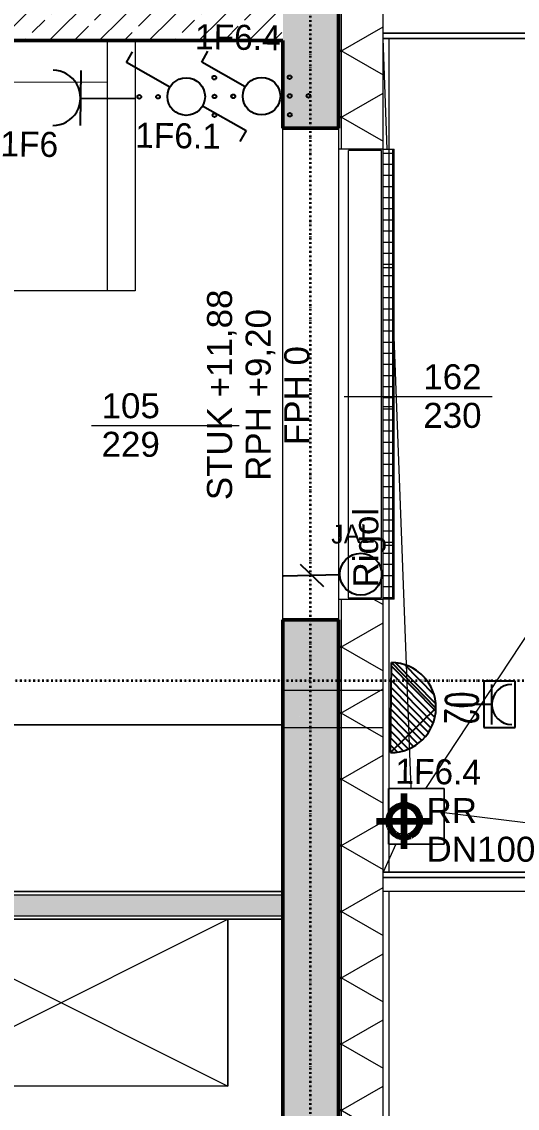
# Model space of a CAD drawing. Header units: metres. Extents: x -17679 to 22565, y -12299 to 33430.
# Drawn here: x 11076 to 12857, y 2482 to 6393 of the extents above; entities that cross this region are included whole.
import ezdxf
from ezdxf.enums import TextEntityAlignment as Align

# ---------------------------------------------------------------- set-up
doc = ezdxf.new("R2010")
doc.units = ezdxf.units.M
doc.linetypes.add('Strich Punkt Mittel', pattern=[0.015875, 0.00635, -0.004763, 0, -0.004763])
doc.linetypes.add('Verdeckt', pattern=[0.003, 0.002, -0.001])
doc.layers.get('0').update_dxf_attribs({"color": 252})
for name, color, linetype, lineweight in [('A-DETL-GENF_', 92, 'Continuous', 13), ('A-DETL-MBND', 5, 'Continuous', 5), ('A-FLOR-HRAL', 11, 'Continuous', 5), ('A-GLAZ-IDEN_', 152, 'Continuous', 9), ('A_Decken', 8, 'Continuous', 13), ('A_Durchbruch', 7, 'Verdeckt', 5), ('A_Gelaender', 7, 'Continuous', 13), ('A_Moebel', 6, 'Continuous', 13), ('A_Raeume', 7, 'Continuous', 13), ('A_Raeume_', 7, 'Continuous', 5), ('A_Raster_', 1, 'Continuous', 9), ('A_Waende', 7, 'Continuous', 13), ('M-EQPM-IDEN_', 50, 'Continuous', 9), ('P-PIPE', 3, 'Continuous', 5), ('P-PIPE-CNTR', 3, 'Continuous', 5), ('P-PIPE-IDEN_', 2, 'Continuous', 9)]:
    doc.layers.add(name, color=color, linetype=linetype, lineweight=lineweight)
for name, color, linetype, true_color in [('E_Beleuchtungstyp', 30, 'Continuous', 0xf1780e), ('E_Steckdose+Schalter', 150, 'Continuous', 0x0b6cf4), ('ET_LEGENDE - Wohnung$0$810_AV_LE____T', 30, 'Continuous', 0xff870f)]:
    doc.layers.add(name, color=color, linetype=linetype, true_color=true_color)
doc.layers.add('ET_LEGENDE - Wohnung$0$800_KO_HI____L', color=130, linetype='Continuous')
doc.styles.add('Arial_2', font='arial.ttf', dxfattribs={"height": 0.09})
doc.styles.add('ET_LEGENDE - Wohnung$0$ROMANS', font='romans.shx', dxfattribs={"width": 0.6})
pattern_1 = [(45, (0, 0), (-0.08980256, 0.08980256), []), (45, (0.0898, 0), (-0.08980256, 0.08980256), [0.0635, -0.03175])]

# ---------------------------------------------------------------- blocks, each defined once
blk = doc.blocks.new('*U533')
for p, q in [((25, 43.3), (91.7, 158.8)), ((91.7, 158.8), (120.5, 142.1)), ((-25, -43.3), (-91.7, -158.8)), ((-91.7, -158.8), (-120.5, -142.1))]:
    blk.add_line(p, q)
blk.add_circle((0, 0), 50)
at = {"layer": 'ET_LEGENDE - Wohnung$0$800_KO_HI____L'}
for centre in [(0, 125), (0, 75), (-50, -75), (0, -75), (50, -75), (0, -125)]:
    blk.add_circle(centre, 5, dxfattribs=at)
at = {"style": 'ET_LEGENDE - Wohnung$0$ROMANS', "width": 0.6, "flags": 1}
for tag, p in [('RAUMBUCHNUMMER', (-0.2, -465.7)), ('ANLAGE', (-0.2, -615.7))]:
    blk.add_attdef(tag, text='', height=100, dxfattribs=at).set_placement(p, align=Align.MIDDLE)
for tag, p in [('TEILANLAGE_NR', (-0.2, -765.7)), ('KOMPONENTE', (-0.2, -915.7)), ('KOMPONENTE_NR', (-0.2, -1065.7)), ('BEZEICHNUNG', (-0.2, -1215.7)), ('TYP', (-0.2, -1365.7)), ('HERSTELLER', (-0.2, -1515.7)), ('MODEL', (-0.2, -1665.7)), ('LEISTUNG_MAX', (-0.2, -1815.7)), ('SPEZIFISCH_1', (-0.2, -1965.7)), ('SPEZIFISCH_2', (-0.2, -2115.7)), ('SPEZIFISCH_3', (-0.2, -2265.7)), ('SPEZIFISCH_4', (-0.2, -2415.7)), ('SPEZIFISCH_5', (-0.2, -2565.7)), ('GEWERKE_CODE', (-0.2, -2715.7)), ('LV_POS', (-0.2, -2865.7)), ('ZAEHLER', (-0.2, -3015.7)), ('PLATZHALTER_1', (-0.2, -3165.7)), ('PLATZHALTER_2', (-0.2, -3315.7)), ('PLATZHALTER_3', (-0.2, -3465.7)), ('JOBLISTE_VDMA', (-0.2, -3615.7)), ('ET_SPEZIFISCH_1', (-0.2, -3765.7)), ('ET_SPEZIFISCH_2', (-0.2, -3915.7)), ('ET_SPEZIFISCH_3', (-0.2, -4065.7)), ('ET_SPEZIFISCH_4', (-0.2, -4215.7)), ('ET_SPEZIFISCH_5', (-0.2, -4365.7)), ('ET_SPEZIFISCH_6', (-0.2, -4515.7)), ('ET_SPEZIFISCH_7', (-0.2, -4665.7))]:
    blk.add_attdef(tag, text='', height=100, dxfattribs=at).set_placement(p, align=Align.MIDDLE_CENTER)
blk = doc.blocks.new('*U553')
for p, q in [((62.5, 0), (-62.5, 0)), ((0, 0), (0, -125))]:
    blk.add_line(p, q)
blk.add_arc((0, 62.5), 62.5, 180, 0)
at = {"style": 'ET_LEGENDE - Wohnung$0$ROMANS', "width": 0.8, "flags": 1}
for tag, p in [('RAUMBUCHNUMMER', (0, -425)), ('ANLAGE', (0, -595.4)), ('TEILANLAGE_NR', (0, -755.5)), ('KOMPONENTE', (0, -901.3)), ('KOMPONENTE_NR', (0, -1063.3)), ('BEZEICHNUNG', (0, -1205.6)), ('TYP', (0, -1346.7)), ('HERSTELLER', (0, -1514.1)), ('MODEL', (0, -1677.3)), ('LEISTUNG_MAX', (0, -1851.5)), ('SPEZIFISCH_1', (0, -2012.8)), ('SPEZIFISCH_2', (0, -2200)), ('SPEZIFISCH_3', (0, -2374.2)), ('SPEZIFISCH_4', (0, -2548.5)), ('SPEZIFISCH_5', (0, -2722.7)), ('GEWERKE_CODE', (0, -2897)), ('LV_POS', (0, -3071.2)), ('ZAEHLER', (0, -3245.5)), ('PLATZHALTER_1', (0, -3419.7)), ('PLATZHALTER_2', (0, -3594)), ('PLATZHALTER_3', (0, -3768.2)), ('JOBLISTE_VDMA', (0, -3942.5)), ('ET_SPEZIFISCH_1', (0, -4116.7)), ('ET_SPEZIFISCH_2', (0, -4291)), ('ET_SPEZIFISCH_3', (0, -4465.2)), ('ET_SPEZIFISCH_4', (0, -4639.5)), ('ET_SPEZIFISCH_5', (0, -4813.7)), ('ET_SPEZIFISCH_6', (0, -4988)), ('ET_SPEZIFISCH_7', (0, -5162.2))]:
    blk.add_attdef(tag, text='', height=100, dxfattribs=at).set_placement(p, align=Align.MIDDLE)
blk = doc.blocks.new('*U541')
blk.add_line((0, 65), (0, 240))
at = {"linetype": 'Continuous', "ltscale": 0.125}
blk.add_line((35.4, 187.9), (-35.4, 117.1), dxfattribs=at)
blk.add_circle((0, 0), 65)
at = {"style": 'ET_LEGENDE - Wohnung$0$ROMANS', "width": 0.6, "flags": 1}
for tag, p in [('RAUMBUCHNUMMER', (0, -400)), ('ANLAGE', (0, -550))]:
    blk.add_attdef(tag, text='', height=100, dxfattribs=at).set_placement(p, align=Align.MIDDLE)
for tag, p in [('TEILANLAGE_NR', (0, -700)), ('KOMPONENTE', (0, -850)), ('KOMPONENTE_NR', (0, -1000)), ('BEZEICHNUNG', (0, -1150)), ('TYP', (0, -1300)), ('HERSTELLER', (0, -1450)), ('MODEL', (0, -1600)), ('LEISTUNG_MAX', (0, -1750)), ('SPEZIFISCH_1', (0, -1900)), ('SPEZIFISCH_2', (0, -2050)), ('SPEZIFISCH_3', (0, -2200)), ('SPEZIFISCH_4', (0, -2350)), ('SPEZIFISCH_5', (0, -2500)), ('GEWERKE_CODE', (0, -2650)), ('LV_POS', (0, -2800)), ('ZAEHLER', (0, -2950)), ('PLATZHALTER_1', (0, -3100)), ('PLATZHALTER_2', (0, -3250)), ('PLATZHALTER_3', (0, -3400)), ('JOBLISTE_VDMA', (0, -3550)), ('ET_SPEZIFISCH_1', (0, -3700)), ('ET_SPEZIFISCH_2', (0, -3850)), ('ET_SPEZIFISCH_3', (0, -4000)), ('ET_SPEZIFISCH_4', (0, -4150)), ('ET_SPEZIFISCH_5', (0, -4300)), ('ET_SPEZIFISCH_6', (0, -4450)), ('ET_SPEZIFISCH_7', (0, -4600))]:
    blk.add_attdef(tag, text='', height=100, dxfattribs=at).set_placement(p, align=Align.MIDDLE_CENTER)
blk = doc.blocks.new('*U534')
for p, q in [((25, 43.3), (91.7, 158.8)), ((91.7, 158.8), (120.5, 142.1))]:
    blk.add_line(p, q)
blk.add_circle((0, 0), 50)
at = {"layer": 'ET_LEGENDE - Wohnung$0$800_KO_HI____L'}
for centre in [(0, 125), (0, 75), (-50, -75), (0, -75), (50, -75), (0, -125)]:
    blk.add_circle(centre, 5, dxfattribs=at)
at = {"style": 'ET_LEGENDE - Wohnung$0$ROMANS', "width": 0.6, "flags": 1}
for tag, p in [('RAUMBUCHNUMMER', (-0.2, -465.7)), ('ANLAGE', (-0.2, -615.7))]:
    blk.add_attdef(tag, text='', height=100, dxfattribs=at).set_placement(p, align=Align.MIDDLE)
for tag, p in [('TEILANLAGE_NR', (-0.2, -765.7)), ('KOMPONENTE', (-0.2, -915.7)), ('KOMPONENTE_NR', (-0.2, -1065.7)), ('BEZEICHNUNG', (-0.2, -1215.7)), ('TYP', (-0.2, -1365.7)), ('HERSTELLER', (-0.2, -1515.7)), ('MODEL', (-0.2, -1665.7)), ('LEISTUNG_MAX', (-0.2, -1815.7)), ('SPEZIFISCH_1', (-0.2, -1965.7)), ('SPEZIFISCH_2', (-0.2, -2115.7)), ('SPEZIFISCH_3', (-0.2, -2265.7)), ('SPEZIFISCH_4', (-0.2, -2415.7)), ('SPEZIFISCH_5', (-0.2, -2565.7)), ('GEWERKE_CODE', (-0.2, -2715.7)), ('LV_POS', (-0.2, -2865.7)), ('ZAEHLER', (-0.2, -3015.7)), ('PLATZHALTER_1', (-0.2, -3165.7)), ('PLATZHALTER_2', (-0.2, -3315.7)), ('PLATZHALTER_3', (-0.2, -3465.7)), ('JOBLISTE_VDMA', (-0.2, -3615.7)), ('ET_SPEZIFISCH_1', (-0.2, -3765.7)), ('ET_SPEZIFISCH_2', (-0.2, -3915.7)), ('ET_SPEZIFISCH_3', (-0.2, -4065.7)), ('ET_SPEZIFISCH_4', (-0.2, -4215.7)), ('ET_SPEZIFISCH_5', (-0.2, -4365.7)), ('ET_SPEZIFISCH_6', (-0.2, -4515.7)), ('ET_SPEZIFISCH_7', (-0.2, -4665.7))]:
    blk.add_attdef(tag, text='', height=100, dxfattribs=at).set_placement(p, align=Align.MIDDLE_CENTER)
blk = doc.blocks.new('*U545')
h = blk.add_hatch()
h.set_pattern_fill('ANSI31', color=256, scale=5, style=0)
edge = h.paths.add_edge_path()
edge.add_arc((0, 0), 140, 0, 180)
edge.add_line((-140, 0), (140, 0))
at = {"color": 7}
for p, q in [((0, 140), (-140, 0)), ((0, 140), (140, 0)), ((140, 0), (-140, 0))]:
    blk.add_line(p, q, dxfattribs=at)
blk.add_line((0, 0), (0, 0))
blk.add_arc((0, 0), 140, 0, 180, dxfattribs=at)
at = {"style": 'ET_LEGENDE - Wohnung$0$ROMANS', "width": 0.6, "flags": 1}
for tag, p in [('RAUMBUCHNUMMER', (1420.4, 2381.2)), ('ANLAGE', (1420.4, 2231.2))]:
    blk.add_attdef(tag, text='', height=100, dxfattribs=at).set_placement(p, align=Align.MIDDLE)
for tag, p in [('TEILANLAGE_NR', (1420.4, 2081.2)), ('KOMPONENTE', (1420.4, 1931.2)), ('KOMPONENTE_NR', (1420.4, 1781.2)), ('BEZEICHNUNG', (1420.4, 1631.2)), ('TYP', (1420.4, 1481.2)), ('HERSTELLER', (1420.4, 1331.2)), ('MODEL', (1420.4, 1181.2)), ('LEISTUNG_MAX', (1420.4, 1031.2)), ('SPEZIFISCH_1', (1420.4, 881.2)), ('SPEZIFISCH_2', (1420.4, 731.2)), ('SPEZIFISCH_3', (1420.4, 581.2)), ('SPEZIFISCH_4', (1420.4, 431.2)), ('SPEZIFISCH_5', (1420.4, 281.2)), ('GEWERKE_CODE', (1420.4, 131.2)), ('LV_POS', (1420.4, -18.8)), ('ZAEHLER', (1420.4, -168.8)), ('PLATZHALTER_1', (1420.4, -318.8)), ('PLATZHALTER_2', (1420.4, -468.8)), ('PLATZHALTER_3', (1420.4, -618.8)), ('JOBLISTE_VDMA', (1420.4, -768.8)), ('ET_SPEZIFISCH_1', (1420.4, -918.8)), ('ET_SPEZIFISCH_2', (1420.4, -1068.8)), ('ET_SPEZIFISCH_3', (1420.4, -1218.8)), ('ET_SPEZIFISCH_4', (1420.4, -1368.8)), ('ET_SPEZIFISCH_5', (1420.4, -1518.8)), ('ET_SPEZIFISCH_6', (1420.4, -1668.8)), ('ET_SPEZIFISCH_7', (1420.4, -1818.8))]:
    blk.add_attdef(tag, text='', height=100, dxfattribs=at).set_placement(p, align=Align.MIDDLE_CENTER)
at = {"layer": 'ET_LEGENDE - Wohnung$0$810_AV_LE____T', "style": 'ET_LEGENDE - Wohnung$0$ROMANS', "width": 0.6}
blk.add_attdef('NAME', text='', height=100, dxfattribs=at).set_placement((0, 140), align=Align.BOTTOM_CENTER)
blk = doc.blocks.new('*U557')
for p, q in [((71.8, 72.9), (-72.6, 72.9)), ((-72.6, 72.9), (-72.6, -25.1)), ((71.8, -25.1), (71.8, 72.9)), ((62.5, 0), (-62.5, 0)), ((0, 0), (0, -125)), ((-72.6, -25.1), (71.8, -25.1))]:
    blk.add_line(p, q)
blk.add_arc((0, 62.5), 62.5, 180, 0)
at = {"style": 'ET_LEGENDE - Wohnung$0$ROMANS', "width": 0.8, "flags": 1}
for tag, p in [('RAUMBUCHNUMMER', (0, -425)), ('ANLAGE', (0, -595.4)), ('TEILANLAGE_NR', (0, -755.5)), ('KOMPONENTE', (0, -901.3)), ('KOMPONENTE_NR', (0, -1063.3)), ('BEZEICHNUNG', (0, -1205.6)), ('TYP', (0, -1346.7)), ('HERSTELLER', (0, -1514.1)), ('MODEL', (0, -1677.3)), ('LEISTUNG_MAX', (0, -1851.5)), ('SPEZIFISCH_1', (0, -2012.8)), ('SPEZIFISCH_2', (0, -2200)), ('SPEZIFISCH_3', (0, -2374.2)), ('SPEZIFISCH_4', (0, -2548.5)), ('SPEZIFISCH_5', (0, -2722.7)), ('GEWERKE_CODE', (0, -2897)), ('LV_POS', (0, -3071.2)), ('ZAEHLER', (0, -3245.5)), ('PLATZHALTER_1', (0, -3419.7)), ('PLATZHALTER_2', (0, -3594)), ('PLATZHALTER_3', (0, -3768.2)), ('JOBLISTE_VDMA', (0, -3942.5))]:
    blk.add_attdef(tag, text='', height=100, dxfattribs=at).set_placement(p, align=Align.MIDDLE)
blk = doc.blocks.new('Geländer - Geländer-3753781-263_PP_03DG_BT2')
at = {"layer": 'A_Gelaender', "lineweight": 5}
for p, q in [((-10.397, 72.0963), (-8.6158, 71.3533)), ((-9.7707, 68.5845), (-11.5519, 69.3275))]:
    blk.add_line(p, q, dxfattribs=at)
blk = doc.blocks.new('Typ des oberen Holms - Oberer Geländerholm_Innen_-3754033-263_PP_03DG_BT2')
at = {"layer": 'A_Gelaender', "lineweight": 5}
for p, q in [((-8.5896, 71.364), (-10.3893, 72.1147)), ((-11.5596, 69.309), (-9.7599, 68.5583)), ((-9.733, 68.4929), (-11.5789, 69.2629))]:
    blk.add_line(p, q, dxfattribs=at)
blk = doc.blocks.new('Typ des oberen Holms - Oberer Geländerholm_Innen_-V6-263_PP_03DG_BT2')
at = {"layer": 'A_Gelaender', "lineweight": 5}
for p, q in [((-10.3893, 72.1147), (-8.5896, 71.364)), ((-9.7599, 68.5583), (-11.5596, 69.309)), ((-9.733, 68.4929), (-11.5789, 69.2629))]:
    blk.add_line(p, q, dxfattribs=at)
blk = doc.blocks.new('Moeb_Sofa - Sofa 220x90-3798868-263_PP_03DG_BT2')
at = {"layer": 'A_Moebel', "color": 8}
for p, q in [((-1.1, 0.45), (1.1, 0.45)), ((-1.1, -0.45), (-1.1, 0.45)), ((-1, -0.45), (-1, 0.45)), ((-0.3333, -0.3), (-0.3333, 0.45)), ((0.3333, -0.3), (0.3333, 0.45)), ((1, -0.45), (1, 0.45)), ((1.1, 0.45), (1.1, -0.45)), ((-1, -0.3), (1, -0.3))]:
    blk.add_line(p, q, dxfattribs=at)
blk = doc.blocks.new('Moeb_Schrank - Schrank_2m_60cm-V19-263_PP_03DG_BT2')
at = {"layer": 'A_Moebel', "color": 8}
for p, q in [((0, 0), (1.2, -0.6)), ((0, -0.6), (1.2, 0)), ((1.2, 0), (0, 0)), ((0, 0), (0, -0.6)), ((0, -0.6), (0, 0)), ((0, 0), (1.2, 0)), ((1.2, -0.6), (1.2, 0)), ((1.2, 0), (1.2, -0.6)), ((0, -0.6), (1.2, -0.6)), ((1.2, -0.6), (0, -0.6))]:
    blk.add_line(p, q, dxfattribs=at)
blk = doc.blocks.new('Moeb_Schrank - Sideboard_50cm-3853738-263_PP_03DG_BT2')
at = {"layer": 'A_Moebel', "color": 8}
for p, q in [((3.7844, 0.6), (0, 0.6)), ((0, 0.6), (0, 0)), ((0, 0), (0, 0.6)), ((0, 0.6), (3.7844, 0.6)), ((3.7844, 0.6), (3.7844, 0)), ((3.7844, 0), (0, 0))]:
    blk.add_line(p, q, dxfattribs=at)
blk = doc.blocks.new('HLS_Rigol - 20x8cm-9179598-263_PP_03DG_BT2')
at = {"layer": 'A-DETL-MBND'}
h = blk.add_hatch(dxfattribs=at)
h.set_pattern_fill('FP_100', color=256, style=0, pattern_type=2)
h.set_pattern_definition([(270, (0, 0.6096), (0.04, 0), [])])
h.paths.add_polyline_path([(0, -0.095), (1.62, -0.095), (1.62, -0.0596), (0, -0.0597), (0, -0.0935)])
for p, q in [((0, -0.095), (0, -0.0596)), ((1.62, -0.0596), (1.62, -0.095)), ((0, -0.095), (1.62, -0.095)), ((0, -0.097), (0, -0.095)), ((0, -0.1), (0, -0.097)), ((0, -0.097), (1.62, -0.097)), ((0, -0.1), (1.62, -0.1)), ((0, -0.1), (1.62, -0.1)), ((1.62, -0.095), (1.62, -0.097)), ((1.62, -0.097), (1.62, -0.1))]:
    blk.add_line(p, q, dxfattribs=at)
blk = doc.blocks.new('Allg_Rollladenkasten - 0130x0270-V92-263_PP_03DG_BT2')
at = {"layer": 'A_Durchbruch'}
for p, q in [((-0.81, -0.0743), (-0.81, -0.2343)), ((0.81, -0.0743), (-0.81, -0.0743)), ((0.81, -0.2343), (0.81, -0.0743)), ((-0.805, -0.0793), (-0.805, -0.1993)), ((0.805, -0.0793), (-0.805, -0.0793)), ((0.805, -0.1993), (0.805, -0.0793)), ((-0.81, -0.2343), (0.81, -0.2343)), ((-0.81, -0.2343), (0.81, -0.2343)), ((-0.805, -0.1993), (0.805, -0.1993))]:
    blk.add_line(p, q, dxfattribs=at)
blk = doc.blocks.new('Allg_Nachströmöffnung1 - DN 135-V97-263_PP_03DG_BT2')
at = {"layer": 'A-DETL-GENF_', "linetype": 'Verdeckt', "lineweight": 5}
for points in [[(0.0575, -0.1), (0.125, 0), (0.0575, 0.0999), (0.0575, -0.085)], [(0.125, 0), (0.1925, -0.1), (0.1925, 0.0999)]]:
    blk.add_hatch(color=256, dxfattribs=at).paths.add_polyline_path(points)
at = {"layer": 'A_Durchbruch'}
for p, q in [((0.0575, 0.1), (0.0575, -0.26)), ((0.1925, 0.1), (0.1925, -0.26))]:
    blk.add_line(p, q, dxfattribs=at)
blk = doc.blocks.new('Symbol_Schatten - Bodendurchbruch_Schatten-V115-263_PP_03DG_BT2')
at = {"layer": 'A-DETL-MBND'}
for p, q in [((0.1, 0.1), (-0.1, 0.1)), ((-0.1, 0.1), (-0.1, -0.0085)), ((-0.1, -0.0085), (-0.1, 0.1)), ((-0.1, 0.1), (0.1, 0.1)), ((0.1, -0.1), (0.1, 0.1)), ((0.1, 0.1), (0.1, -0.1)), ((-0.1, -0.0256), (-0.1, -0.1)), ((-0.1, -0.1), (-0.1, -0.0256)), ((-0.1, -0.1), (0.1, -0.1)), ((0.1, -0.1), (-0.1, -0.1))]:
    blk.add_line(p, q, dxfattribs=at)
blk = doc.blocks.new('BS_Fens_Tuer - rechts-7645934-263_PP_03DG_BT2')
at = {"layer": 'A-GLAZ-IDEN_'}
blk.add_line((0, 0.000124), (0, -0.010513), dxfattribs=at)
blk = doc.blocks.new('BS_Fens_PP - rechts-2843221-263_PP_03DG_BT2')
at = {"layer": 'A-GLAZ-IDEN_'}
blk.add_line((0, 0.000124), (0, -0.010513), dxfattribs=at)
blk = doc.blocks.new('6546546')
at = {"layer": 'A-DETL-GENF_', "lineweight": 5, "true_color": 0x636466}
h = blk.add_hatch(dxfattribs=at)
h.set_pattern_fill('FP_140', color=251, style=0, pattern_type=2)
h.set_pattern_definition([(89.998, (-85.848, 81.011), (-0.5, 1.75e-05), []), (179.998, (-85.848, 81.011), (-1.75e-05, -0.5), [])])
h.paths.add_polyline_path([(-39.8586, 49.5703), (-37.5789, 50.548), (-37.5788, 55.4685), (-39.8586, 55.4685), (-39.8586, 49.9275)])
h.paths.add_polyline_path([(-39.8538, 50.4573), (-39.8538, 50.4573), (-39.8538, 50.4671)])
h.paths.add_polyline_path([(-39.8538, 50.4671), (-39.8538, 50.4671), (-39.8538, 50.4747)])
h.paths.add_polyline_path([(-39.8538, 50.4747), (-39.8538, 50.4747), (-39.8538, 50.4794)])
h.paths.add_polyline_path([(-39.781, 51.8483), (-39.7537, 52.6771), (-39.7638, 52.6771), (-39.7638, 52.6842), (-39.7891, 52.7278), (-39.7783, 52.7278), (-39.7783, 52.7316), (-39.7638, 52.7278), (-39.7475, 52.7282), (-39.7345, 52.7317), (-39.7216, 52.7392), (-39.7106, 52.7506), (-39.7037, 52.7627), (-39.6998, 52.7771), (-39.6999, 52.7921), (-39.7038, 52.8065), (-39.7113, 52.8194), (-39.7218, 52.8299), (-39.7348, 52.8373), (-39.75, 52.8411), (-39.7641, 52.8411), (-39.7785, 52.8372), (-39.7785, 52.8411), (-39.781, 52.8411), (-39.781, 52.8568), (-39.8137, 52.8521), (-39.8387, 52.6771), (-39.8387, 52.8771), (-39.781, 52.8771), (-39.781, 52.9825), (-39.7568, 52.9646), (-39.7646, 53.1626), (-39.7696, 53.1738), (-39.7651, 53.1738), (-39.7874, 53.7402), (-39.4119, 53.2066), (-39.1271, 53.557), (-38.9861, 53.2908), (-38.9861, 53.1738), (-39.1094, 53.1738), (-39.1094, 52.1363), (-39.75, 51.8616)])
h.paths.add_polyline_path([(-37.2796, 59.6652), (-37.2647, 59.6652), (-37.2503, 59.6691), (-37.2374, 59.6766), (-37.2268, 59.6872), (-37.2194, 59.7001), (-37.2156, 59.7146), (-37.2156, 59.7295), (-37.2195, 59.7439), (-37.227, 59.7568), (-37.2376, 59.7673), (-37.2505, 59.7747), (-37.265, 59.7786), (-37.2799, 59.7785), (-37.2943, 59.7746), (-37.3072, 59.7671), (-37.3177, 59.7566), (-37.3251, 59.7436), (-37.329, 59.7292), (-37.3286, 59.7133), (-37.325, 59.6999), (-37.3175, 59.687), (-37.307, 59.6765), (-37.294, 59.669), (-37.2894, 59.6678)])
h.paths.add_polyline_path([(-37.3082, 60.5211), (-37.3082, 62.1411), (-37.3112, 62.1411), (-37.3112, 60.5211)])
h.paths.add_polyline_path([(-37.3132, 60.5211), (-37.3132, 62.1411), (-37.3486, 62.1411), (-37.3486, 60.5211), (-37.3147, 60.5211)])
h.paths.add_polyline_path([(-52.1584, 64.3116), (-52.1584, 64.3117), (-52.4008, 64.3117), (-52.4008, 64.3167), (-52.4283, 64.3167), (-52.4283, 64.3917), (-52.4197, 64.4217), (-52.4768, 64.4217), (-52.4683, 64.3917), (-52.4683, 64.3167), (-52.4958, 64.3167), (-52.4958, 64.3117), (-52.5885, 64.3117), (-52.5885, 71.7188), (-54.1385, 71.7188), (-54.1385, 64.3118), (-52.3575, 64.3116)])
h.paths.add_polyline_path([(-37.2484, 66.4389), (-37.2391, 66.4443), (-37.2285, 66.4549), (-37.2211, 66.4679), (-37.2173, 66.4823), (-37.2173, 66.4972), (-37.2212, 66.5116), (-37.2287, 66.5245), (-37.2393, 66.535), (-37.2484, 66.5403), (-37.2484, 66.4396)])
h.paths.add_polyline_path([(-53.4604, 66.482), (-53.0651, 67.7037), (-53.0696, 67.7203), (-53.381, 66.8513), (-53.3809, 69.3357), (-52.7786, 69.3357), (-52.7684, 69.4729), (-52.7684, 68.6209), (-52.7787, 68.5891), (-52.7787, 68.2027), (-52.7684, 68.2027), (-52.9434, 68.1777), (-52.9684, 68.0027), (-52.7684, 68.0027), (-52.7684, 66.5935), (-52.7727, 66.6095), (-52.7787, 66.6903), (-53.381, 66.6903)])
h.paths.add_polyline_path([(-37.2797, 73.3336), (-37.2647, 73.3336), (-37.2503, 73.3375), (-37.2374, 73.345), (-37.2269, 73.3556), (-37.2195, 73.3685), (-37.2157, 73.383), (-37.2157, 73.3979), (-37.2196, 73.4123), (-37.2271, 73.4252), (-37.2377, 73.4357), (-37.2506, 73.4431), (-37.265, 73.447), (-37.2799, 73.4469), (-37.2943, 73.443), (-37.3072, 73.4355), (-37.3178, 73.425), (-37.3252, 73.412), (-37.329, 73.3976), (-37.329, 73.3827), (-37.3251, 73.3683), (-37.3176, 73.3554), (-37.307, 73.3449), (-37.2941, 73.3374)])
h.paths.add_polyline_path([(-37.3078, 74.1124), (-37.3078, 75.7324), (-37.3108, 75.7324), (-37.3108, 74.1124)])
h.paths.add_polyline_path([(-37.3128, 74.1124), (-37.3128, 75.7324), (-37.3482, 75.7324), (-37.3482, 74.1124), (-37.3147, 74.1124)])
h.paths.add_polyline_path([(-50.9382, 76.0566), (-50.9381, 76.0567), (-50.938, 82.8798), (-53.9881, 82.8798), (-53.9879, 76.0567), (-50.9581, 76.0566)])
h.paths.add_polyline_path([(-53.8681, 76.0567), (-53.8681, 76.0567), (-53.8681, 76.1229)])
h.paths.add_polyline_path([(-53.9968, 76.1926), (-53.996, 76.1945), (-53.9947, 76.2093), (-53.994, 76.2349), (-53.9943, 76.2783), (-53.9953, 76.2992), (-53.9968, 76.3069), (-54.1181, 76.3064), (-54.1181, 76.1926), (-54.0077, 76.1926)])
h.paths.add_polyline_path([(-40.5681, 76.6564), (-37.5781, 76.6564), (-37.5779, 83.0094), (-40.5679, 83.0095), (-40.5681, 76.6565)])
h.paths.add_polyline_path([(-51.0823, 77.1967), (-51.9251, 77.1967), (-51.9043, 77.2082), (-51.6211, 78.6527), (-51.5329, 78.4952), (-51.0493, 78.4952), (-51.0634, 77.9422), (-51.0048, 77.846), (-51.0382, 77.846), (-51.0375, 77.7691), (-50.9581, 77.7691), (-51.0374, 77.7578), (-51.0367, 77.6836), (-51.0699, 77.6836), (-51.0703, 77.6691), (-51.0481, 77.6691), (-51.0481, 77.5213), (-51.0582, 77.5213), (-51.0315, 77.1967), (-51.0703, 77.1967)])
h.paths.add_polyline_path([(-40.5631, 77.5891), (-40.5631, 77.5891), (-40.5631, 77.5989)])
h.paths.add_polyline_path([(-40.5631, 77.5989), (-40.5631, 77.5989), (-40.5631, 77.6065)])
h.paths.add_polyline_path([(-40.5631, 77.6065), (-40.5631, 77.6065), (-40.5631, 77.6112)])
h.paths.add_polyline_path([(-40.4899, 80.6466), (-40.5028, 80.6391), (-40.4954, 80.6466)])
h.paths.add_polyline_path([(-40.4915, 79.7938), (-40.4756, 80.443), (-40.5351, 80.443), (-40.4743, 80.4959), (-40.4739, 80.5137), (-40.4943, 80.5137), (-40.5026, 80.5336), (-40.5026, 80.5411), (-40.4897, 80.541), (-40.4733, 80.5372), (-40.4603, 80.5372), (-40.4459, 80.5411), (-40.433, 80.5486), (-40.4225, 80.5592), (-40.4151, 80.5721), (-40.4113, 80.5866), (-40.4113, 80.6015), (-40.4162, 80.6176), (-40.4227, 80.6288), (-40.4333, 80.6393), (-40.4462, 80.6467), (-40.4606, 80.6506), (-40.4755, 80.6505), (-40.4899, 80.6466), (-40.4899, 80.6506), (-40.498, 80.6506), (-40.4981, 80.6922), (-40.523, 80.6887), (-40.548, 80.5137), (-40.548, 80.7137), (-40.4981, 80.7137), (-40.4982, 80.7524), (-40.4784, 80.7678), (-40.4993, 81.3024), (-39.6246, 81.3024), (-39.7192, 79.7938), (-40.4718, 79.7938)])
at = {"layer": 'A_Waende', "lineweight": 5, "true_color": 0x636466}
h = blk.add_hatch(dxfattribs=at)
h.set_pattern_fill('FP_19', color=251, angle=-157.36, style=0, pattern_type=2)
h.set_pattern_definition([(269.998, (-37.50842, 65.98198), (0.20637, -7.2e-06), []), (329.998, (-37.50842, 65.98198), (0.1031912, 0.178718), []), (29.998, (-37.50842, 65.98198), (-0.1031788, 0.1787253), [])])
h.paths.add_polyline_path([(-37.3488, 55.4684), (-37.3487, 56.5034), (-37.5087, 56.5034), (-37.5088, 55.4685), (-37.3858, 55.4685)])
h.paths.add_polyline_path([(-37.3487, 57.5534), (-37.3487, 57.5535), (-37.3486, 60.5211), (-37.5086, 60.5211), (-37.5086, 57.5535), (-37.3537, 57.5534)])
h.paths.add_polyline_path([(-37.3486, 62.1411), (-37.3486, 62.1411), (-37.3486, 62.2635)])
h.paths.add_polyline_path([(-37.3486, 62.1411), (-37.3486, 62.1411), (-37.3485, 63.3861), (-37.5085, 63.3861), (-37.5085, 62.1411), (-37.3536, 62.1411)])
h.paths.add_polyline_path([(-37.3535, 64.4361), (-37.3485, 64.4361), (-37.3484, 67.4037), (-37.5084, 67.4037), (-37.5079, 64.4361), (-37.3535, 64.4361)])
h.paths.add_polyline_path([(-37.3484, 69.0237), (-37.3484, 69.0237), (-37.3483, 70.2687), (-37.5083, 70.2687), (-37.5079, 69.0237), (-37.3534, 69.0237)])
h.paths.add_polyline_path([(-37.3483, 71.3187), (-37.3482, 74.1087), (-37.5082, 74.1087), (-37.5079, 71.3187), (-37.3533, 71.3187)])
h.paths.add_polyline_path([(-37.3482, 75.7287), (-37.3482, 75.7287), (-37.3482, 76.4963), (-37.5081, 76.4963), (-37.5079, 75.7287), (-37.3532, 75.7287)])
h = blk.add_hatch(dxfattribs=at)
h.set_pattern_fill('FP_2', color=251, style=0, pattern_type=2)
h.set_pattern_definition(pattern_1)
h.paths.add_polyline_path([(-37.5088, 55.8285), (-37.5088, 55.8285), (-37.5088, 56.4285), (-37.7087, 56.4285), (-37.7087, 55.8285)])
h.paths.add_polyline_path([(-37.5087, 57.6285), (-37.5086, 60.0586), (-37.7086, 60.0586), (-37.7086, 57.6285)])
h.paths.add_polyline_path([(-37.5086, 60.1936), (-37.5087, 60.4461), (-37.7086, 60.4461), (-37.7086, 60.1936), (-37.5086, 60.1936)])
h.paths.add_polyline_path([(-37.5086, 60.0586), (-37.5086, 60.1936), (-37.6086, 60.1261), (-37.5236, 60.0687)])
h.paths.add_polyline_path([(-37.7086, 60.0586), (-37.6086, 60.1261), (-37.7086, 60.1936), (-37.7086, 60.0685)])
h.paths.add_polyline_path([(-37.5086, 62.2161), (-37.5086, 63.3111), (-37.7085, 63.3111), (-37.7085, 62.2161), (-37.5086, 62.2161)])
h.paths.add_polyline_path([(-37.5085, 64.5111), (-37.5084, 66.9436), (-37.7084, 66.9436), (-37.7084, 64.5111)])
h.paths.add_polyline_path([(-37.5084, 67.0786), (-37.5085, 67.3287), (-37.7084, 67.3287), (-37.7084, 67.0786), (-37.5084, 67.0786)])
h.paths.add_polyline_path([(-37.5084, 66.9436), (-37.5084, 67.0786), (-37.6084, 67.0111), (-37.5236, 66.9538)])
h.paths.add_polyline_path([(-37.7084, 66.9436), (-37.7084, 66.9436), (-37.6084, 67.0111), (-37.7084, 67.0786), (-37.7084, 66.9511)])
h.paths.add_polyline_path([(-37.5084, 69.0987), (-37.5084, 69.0987), (-37.5084, 70.1937), (-37.7083, 70.1937), (-37.7083, 69.0987), (-37.6084, 69.0987)])
h.paths.add_polyline_path([(-37.5083, 71.3937), (-37.5082, 73.6462), (-37.7082, 73.6462), (-37.7082, 71.3937)])
h.paths.add_polyline_path([(-37.5082, 73.6462), (-37.5083, 74.0337), (-37.7082, 74.0337), (-37.7081, 73.6462), (-37.6082, 73.7137), (-37.5831, 73.6967)])
h.paths.add_polyline_path([(-37.6082, 73.7137), (-37.7081, 73.7812), (-37.5082, 73.7812), (-37.5842, 73.7299)])
h.paths.add_polyline_path([(-37.5082, 75.8037), (-37.5081, 76.2963), (-37.7081, 76.2963), (-37.7081, 75.8037), (-37.5082, 75.8037)])
h = blk.add_hatch(dxfattribs=at)
h.set_pattern_fill('FP_2', color=251, style=0, pattern_type=2)
h.set_pattern_definition(pattern_1)
h.paths.add_polyline_path([(-44.9536, 62.5313), (-44.9536, 62.5313), (-44.9536, 62.557)])
h.paths.add_polyline_path([(-37.7086, 62.5311), (-37.7086, 62.7111), (-45.0285, 62.7113), (-45.0284, 62.5313), (-37.7086, 62.5311)])
h.paths.add_polyline_path([(-44.9286, 62.5313), (-44.9286, 62.5313), (-44.9311, 62.5313)])
h = blk.add_hatch(dxfattribs=at)
h.set_pattern_fill('FP_53', color=251, angle=-112.36, style=0, pattern_type=2)
h.set_pattern_definition([(44.998, (-39.550365, 59.36877), (0.1270123, 0.2539954), [0.02245, -0.15715]), (44.998, (-39.50379, 59.47937), (0.1270123, 0.2539954), [0.02245, -0.15715]), (44.998, (-39.4876, 59.3689), (0.1270123, 0.2539954), [0.02245, -0.15715]), (44.998, (-39.439715, 59.48004), (0.1270123, 0.2539954), [0.02245, -0.15715]), (71.563, (-39.53536, 59.38422), (0.1270184, 0.5079932), [0.0502, -0.35141]), (71.563, (-39.51911, 59.431604), (0.1270184, 0.5079932), [0.0502, -0.35141]), (71.563, (-39.471664, 59.383972), (0.1270184, 0.5079932), [0.0502, -0.35141]), (71.563, (-39.455037, 59.43228), (0.1270184, 0.5079932), [0.0502, -0.35141]), (134.998, (-39.53517, 59.4793), (0.1269946, -0.2540043), [0.02245, -0.15715]), (134.998, (-39.4876, 59.3689), (0.1269946, -0.2540043), [0.02245, -0.15715]), (134.998, (-39.4711, 59.47998), (0.1269946, -0.2540043), [0.02245, -0.15715]), (134.998, (-39.4239, 59.36865), (0.1269946, -0.2540043), [0.02245, -0.15715]), (108.433, (-39.51911, 59.431604), (0.12698295, -0.5080021), [0.0502, -0.35141]), (108.433, (-39.50305, 59.383907), (0.12698295, -0.5080021), [0.0502, -0.35141]), (108.433, (-39.455037, 59.43228), (0.12698295, -0.5080021), [0.0502, -0.35141]), (108.433, (-39.4399, 59.384963), (0.12698295, -0.5080021), [0.0502, -0.35141])])
h.paths.add_polyline_path([(-37.7086, 59.381), (-37.7087, 59.456), (-41.4055, 59.4561), (-41.4055, 59.3811), (-37.7087, 59.381)])
at = {"layer": 'A_Decken', "color": 251, "true_color": 0x636466}
for p, q in [((-37.3486, 62.5384), (-35.4186, 62.5384)), ((-37.3486, 62.1411), (-37.3486, 62.5384)), ((-37.3336, 62.1411), (-37.3486, 62.5384)), ((-37.3486, 62.5384), (-35.4186, 62.5384)), ((-35.4186, 62.5384), (-37.1965, 59.8389)), ((-37.7086, 60.4461), (-37.7086, 62.2161)), ((-37.5086, 62.1411), (-37.5086, 61.6143)), ((-37.2471, 59.8389), (-37.3082, 61.4648)), ((-37.3486, 59.5384), (-37.3486, 60.5211)), ((-37.7086, 59.4685), (-37.7086, 60.3157)), ((-37.1286, 59.8389), (-37.1286, 59.6389)), ((-35.4186, 59.5384), (-37.1286, 59.7517)), ((-37.3026, 59.6389), (-37.3486, 59.5384)), ((-37.1286, 59.6389), (-37.3286, 59.6389)), ((-35.4186, 59.5384), (-37.3486, 59.5384)), ((-35.4186, 59.5384), (-37.3486, 59.5384)), ((-41.493, 59.4686), (-37.7086, 59.4685))]:
    blk.add_line(p, q, dxfattribs=at)
at = {"layer": 'A_Raeume', "color": 251, "linetype": 'Verdeckt', "true_color": 0x636466}
for p, q in [((-35.4186, 62.5384), (-37.3486, 62.5384)), ((-37.3486, 59.5384), (-35.4186, 59.5384))]:
    blk.add_line(p, q, dxfattribs=at)
at = {"layer": 'A_Raeume_', "color": 251, "true_color": 0x636466, "flags": 128}
for points in [[(-37.3279, 59.5384), (-35.4186, 59.5384), (-35.4186, 62.5384), (-37.3279, 62.5384)], [(-37.7086, 59.4685), (-37.7086, 62.5311), (-43.9811, 62.5313), (-44.9286, 62.5313), (-44.9286, 60.1313), (-43.1735, 60.1312), (-43.1735, 59.4686), (-41.596, 59.4686), (-41.443, 59.4686)], [(-37.7088, 55.891), (-37.7086, 59.3685), (-41.393, 59.3686), (-41.393, 59.3308), (-41.3931, 58.2766), (-41.3931, 58.1886), (-41.3931, 58.1236), (-41.3931, 55.9536), (-41.3931, 55.8911)]]:
    blk.add_lwpolyline(points, close=True, dxfattribs=at)
at = {"layer": 'A_Raster_', "color": 251, "linetype": 'Strich Punkt Mittel', "lineweight": 35, "true_color": 0x636466}
for p, q in [((-37.6095, 46.5266), (-37.6084, 85.4138)), ((-56.2435, 60.2289), (-32.1348, 60.2282))]:
    blk.add_line(p, q, dxfattribs=at)
at = {"layer": 'A_Waende', "color": 251, "lineweight": 5, "true_color": 0x636466}
for p, q in [((-37.3486, 62.5384), (-37.3485, 63.3861)), ((-37.5086, 62.2161), (-37.5086, 62.1411)), ((-37.5086, 60.5211), (-37.5086, 60.4461)), ((-37.3487, 57.5534), (-37.3486, 60.5211))]:
    blk.add_line(p, q, dxfattribs=at)
at = {"layer": 'A_Waende', "color": 251, "lineweight": 50, "true_color": 0x636466}
for p, q in [((-37.5086, 62.2161), (-37.5085, 63.3111)), ((-45.0286, 62.5313), (-37.7086, 62.5311)), ((-37.7086, 62.5311), (-37.7086, 62.2161)), ((-37.7086, 62.2161), (-37.5086, 62.2161)), ((-37.7086, 60.4461), (-37.7087, 57.6285)), ((-37.5086, 60.4461), (-37.7086, 60.4461)), ((-37.5087, 57.6285), (-37.5086, 60.4461))]:
    blk.add_line(p, q, dxfattribs=at)
at = {"layer": 'A_Waende', "color": 251, "true_color": 0x636466}
for p, q in [((-41.4805, 59.4561), (-37.7086, 59.456)), ((-37.7086, 59.4685), (-37.7086, 59.4685)), ((-37.3479, 55.4684), (-37.3479, 59.4684)), ((-37.3279, 59.4684), (-37.3279, 55.4684)), ((-41.4055, 59.3811), (-37.7086, 59.381)), ((-41.393, 59.3686), (-37.7086, 59.3685))]:
    blk.add_line(p, q, dxfattribs=at)
at = {"layer": 'P-PIPE', "color": 251, "lineweight": 100, "true_color": 0x636466}
for radius, start, end in [(0.0571, 112.64, 202.64), (0.0572, 22.64, 112.64), (0.0572, 292.64, 22.64), (0.0571, 202.64, 292.64)]:
    blk.add_arc((-37.2723, 59.7219), radius, start, end, dxfattribs=at)
at = {"layer": 'P-PIPE-CNTR', "color": 251, "lineweight": 100, "true_color": 0x636466}
for p, q in [((-37.2723, 59.6219), (-37.2723, 59.8219)), ((-37.3723, 59.7219), (-37.1723, 59.7219))]:
    blk.add_line(p, q, dxfattribs=at)
at = {"layer": 'A-DETL-MBND', "color": 251, "true_color": 0x636466, "rotation": 89.99827587846505}
blk.add_blockref('HLS_Rigol - 20x8cm-9179598-263_PP_03DG_BT2', (-37.4082, 60.5211), dxfattribs=at)
at = {"layer": 'A-DETL-MBND', "color": 251, "true_color": 0x636466}
blk.add_blockref('Symbol_Schatten - Bodendurchbruch_Schatten-V115-263_PP_03DG_BT2', (-37.2286, 59.7389), dxfattribs=at)
at = {"layer": 'A-FLOR-HRAL', "color": 251, "true_color": 0x636466, "rotation": 22.64000000000043}
blk.add_blockref('Geländer - Geländer-3753781-263_PP_03DG_BT2', (0, 0), dxfattribs=at)
at = {"layer": 'A-GLAZ-IDEN_', "color": 251, "true_color": 0x636466, "xscale": 49.99999999999998, "yscale": 49.99999999999998, "zscale": 49.99999999999998}
for name, p, rotation in [('BS_Fens_PP - rechts-2843221-263_PP_03DG_BT2', (-37.4817, 61.2507), 89.99827587846517), ('BS_Fens_Tuer - rechts-7645934-263_PP_03DG_BT2', (-37.8716, 61.1446), 269.9982758784653)]:
    blk.add_blockref(name, p, dxfattribs=dict(at, rotation=rotation))
at = {"layer": 'A_Durchbruch', "color": 251, "true_color": 0x636466}
for name, p, rotation in [('Allg_Rollladenkasten - 0130x0270-V92-263_PP_03DG_BT2', (-37.2743, 61.3311), 269.998275878465), ('Allg_Nachströmöffnung1 - DN 135-V97-263_PP_03DG_BT2', (-37.6086, 60.0011), 89.9982758784651)]:
    blk.add_blockref(name, p, dxfattribs=dict(at, rotation=rotation))
at = {"layer": 'A_Gelaender', "color": 251, "lineweight": 5, "true_color": 0x636466, "rotation": 22.64000000000043}
for name in ['Typ des oberen Holms - Oberer Geländerholm_Innen_-3754033-263_PP_03DG_BT2', 'Typ des oberen Holms - Oberer Geländerholm_Innen_-V6-263_PP_03DG_BT2']:
    blk.add_blockref(name, (0, 0), dxfattribs=at)
at = {"layer": 'A_Moebel', "color": 251, "true_color": 0x636466}
for name, p, rotation in [('Moeb_Sofa - Sofa 220x90-3798868-263_PP_03DG_BT2', (-39.3402, 62.0811), 179.998275878371), ('Moeb_Schrank - Sideboard_50cm-3853738-263_PP_03DG_BT2', (-41.493, 59.4686), 359.9982758785824), ('Moeb_Schrank - Schrank_2m_60cm-V19-263_PP_03DG_BT2', (-39.1061, 59.3685), 359.998275878371)]:
    blk.add_blockref(name, p, dxfattribs=dict(at, rotation=rotation))
at = {"layer": 'A-GLAZ-IDEN_', "color": 251, "true_color": 0x636466, "char_height": 0.09, "attachment_point": 1, "style": 'Arial_2'}
for s, insert, width, rotation in [('STUK +11,88', (-37.9815, 60.8771), 0.905907, 90), ('RPH +9,20', (-37.8426, 60.9466), 0.737552, 90), ('FPH 0', (-37.7037, 61.0755), 0.424894, 90), ('162', (-37.2041, 61.3663), 0.252532, 359.9983), ('105', (-38.3607, 61.2621), 0.252532, 359.9983), ('230', (-37.2041, 61.2274), 0.252532, 359.9983), ('229', (-38.3607, 61.1232), 0.252532, 359.9983)]:
    blk.add_mtext(s, dxfattribs=dict(at, insert=insert, width=width, rotation=rotation))
at = {"layer": 'M-EQPM-IDEN_', "color": 251, "true_color": 0x636466, "insert": (-37.4556, 60.563), "char_height": 0.09, "width": 0.3327, "attachment_point": 1, "rotation": 90, "style": 'Arial_2'}
blk.add_mtext('Rigol', dxfattribs=at)
at = {"layer": 'P-PIPE-IDEN_', "color": 251, "true_color": 0x636466, "char_height": 0.09, "attachment_point": 1, "style": 'Arial_2'}
for s, insert, width in [('RR', (-37.1922, 59.8047), 0.216456), ('DN100', (-37.1922, 59.6658), 0.468987)]:
    blk.add_mtext(s, dxfattribs=dict(at, insert=insert, width=width))

msp = doc.modelspace()

# ---------------------------------------------------------------- block references
at = {"xscale": 1000, "yscale": 1000, "zscale": 1000}
msp.add_blockref('6546546', (49723.1, -56206.7), dxfattribs=at)
at = {"layer": 'E_Beleuchtungstyp', "color": 42, "true_color": 0xdd8622, "xscale": 1.158225034426236, "yscale": 1.158225034426236, "zscale": 1.158225034426236, "rotation": 269.4097788428272}
msp.add_blockref('*U545', (12402.7, 3923.9), dxfattribs=at).add_auto_attribs({'NAME': '02'})
at = {"layer": 'E_Steckdose+Schalter'}
for name, p, xscale, yscale, zscale, rotation in [('*U533', (11666.9, 6123.1), 1.35063184888113, 1.35063184888113, 1.35063184888113, 90.35829467527299), ('*U534', (11937.7, 6124.6), 1.35063184888113, 1.35063184888113, 1.35063184888113, 90.35829467527299), ('*U553', (11286.8, 6117.9), 1.586793636067308, 1.586793636067308, 1.586793636067308, 89.61422676360459), ('*U541', (12294.5, 4403.8), 1.15822503442624, 1.15822503442624, 1.15822503442624, 91.36110168650983), ('*U557', (12765.5, 3934.9), 1.158225034426237, 1.158225034426237, 1.158225034426237, 270.0844577776633)]:
    msp.add_blockref(name, p, dxfattribs=dict(at, xscale=xscale, yscale=yscale, zscale=zscale, rotation=rotation))

# ---------------------------------------------------------------- texts
at = {"color": 212}
for s, height, rotation, p in [('1F6.4', 90.04, 359.2205, (11698, 6293.7)), ('1F6.1', 90.04, 359.2205, (11483, 5939.3)), ('1F6', 90.04, 359.2205, (10998.3, 5908.3)), ('JAL', 67.36, 1.3611, (12188.5, 4513.7)), ('1F6.4', 90.04, 359.2205, (12418.3, 3650.1))]:
    msp.add_text(s, height=height, rotation=rotation, dxfattribs=at).set_placement(p)

doc.saveas('drawing.dxf')
